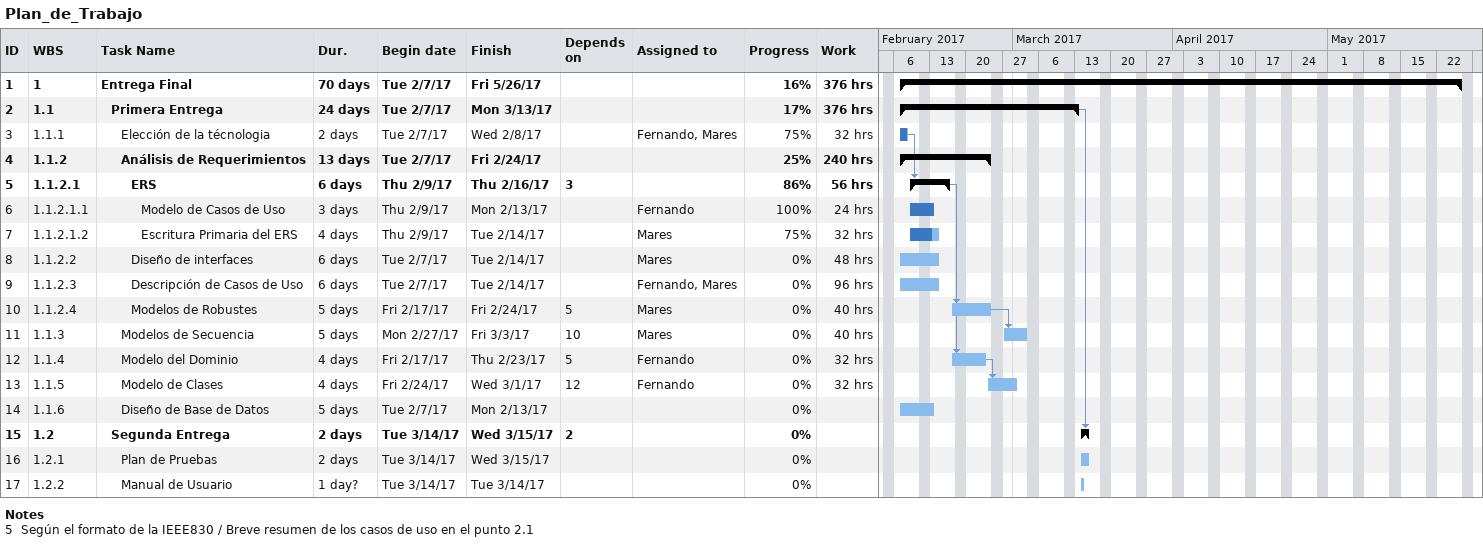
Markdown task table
Plan_de_Trabajo

| ID | WBS | Task | Duration | Start | Finish | Predecessors | Resources | % complete | Work (h) |
|---|---|---|---|---|---|---|---|---|---|
| 1 | 1 | **Entrega Final** | 70d | 2017-02-07 | 2017-05-26 |  |  | 16 | 376 |
| 2 | 1.1 | **Primera Entrega** | 24d | 2017-02-07 | 2017-03-13 |  |  | 17 | 376 |
| 3 | 1.1.1 | Elección de la técnologia | 2d | 2017-02-07 | 2017-02-08 |  | Fernando, Mares | 75 | 32 |
| 4 | 1.1.2 | **Análisis de Requerimientos** | 13d | 2017-02-07 | 2017-02-24 |  |  | 25 | 240 |
| 5 | 1.1.2.1 | **ERS** | 6d | 2017-02-09 | 2017-02-16 | 3 |  | 86 | 56 |
| 6 | 1.1.2.1.1 | Modelo de Casos de Uso | 3d | 2017-02-09 | 2017-02-13 |  | Fernando | 100 | 24 |
| 7 | 1.1.2.1.2 | Escritura Primaria del ERS | 4d | 2017-02-09 | 2017-02-14 |  | Mares | 75 | 32 |
| 8 | 1.1.2.2 | Diseño de interfaces | 6d | 2017-02-07 | 2017-02-14 |  | Mares | 0 | 48 |
| 9 | 1.1.2.3 | Descripción de Casos de Uso | 6d | 2017-02-07 | 2017-02-14 |  | Fernando, Mares | 0 | 96 |
| 10 | 1.1.2.4 | Modelos de Robustes | 5d | 2017-02-17 | 2017-02-24 | 5 | Mares | 0 | 40 |
| 11 | 1.1.3 | Modelos de Secuencia | 5d | 2017-02-27 | 2017-03-03 | 10 | Mares | 0 | 40 |
| 12 | 1.1.4 | Modelo del Dominio | 4d | 2017-02-17 | 2017-02-23 | 5 | Fernando | 0 | 32 |
| 13 | 1.1.5 | Modelo de Clases | 4d | 2017-02-24 | 2017-03-01 | 12 | Fernando | 0 | 32 |
| 14 | 1.1.6 | Diseño de Base de Datos | 5d | 2017-02-07 | 2017-02-13 |  |  | 0 |  |
| 15 | 1.2 | **Segunda Entrega** | 2d | 2017-03-14 | 2017-03-15 | 2 |  | 0 |  |
| 16 | 1.2.1 | Plan de Pruebas | 2d | 2017-03-14 | 2017-03-15 |  |  | 0 |  |
| 17 | 1.2.2 | Manual de Usuario | 1d? | 2017-03-14 | 2017-03-14 |  |  | 0 |  |

Notes
- 5: Según el formato de la IEEE830 / Breve resumen de los casos de uso en el punto 2.1
